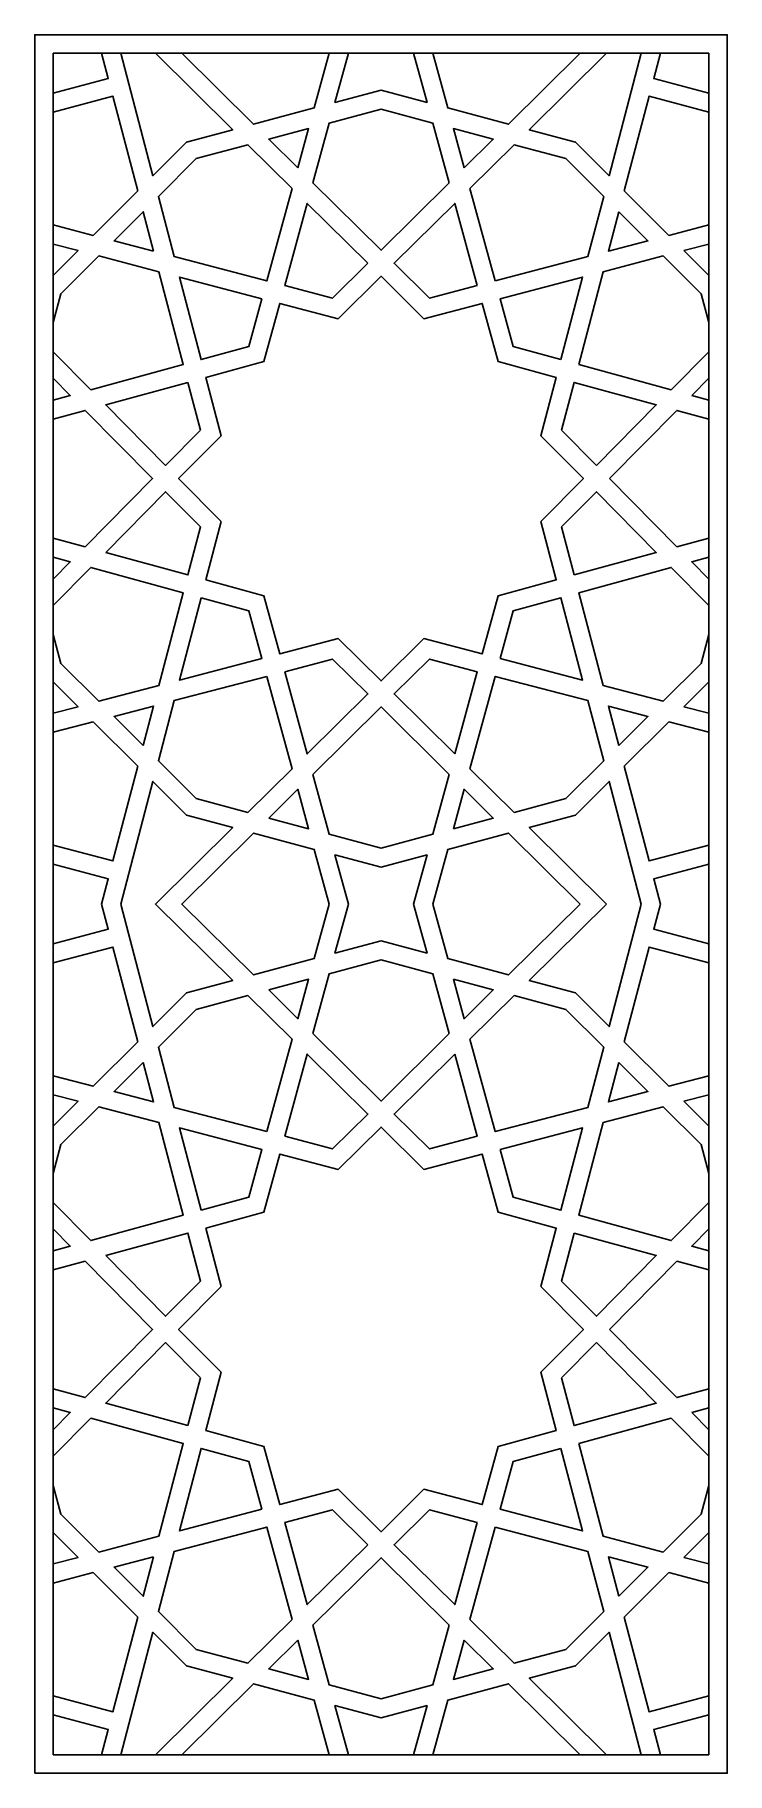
# Model space of a CAD drawing. Header units: millimetres. Extents: x 1469 to 1844, y 941 to 1881.
import ezdxf

# ---------------------------------------------------------------- set-up
doc = ezdxf.new("R2010")
doc.units = ezdxf.units.MM
doc.layers.add('Layer 05', color=12, linetype='Continuous', true_color=0xde0000)

msp = doc.modelspace()

# ---------------------------------------------------------------- linework, layer by layer
at = {"layer": 'Layer 05'}
for points in [[(1469.46, 941.2), (1843.85, 941.2), (1843.85, 1881.3), (1469.46, 1881.3)], [(1479.46, 951.2), (1833.85, 951.2), (1833.85, 1871.3), (1479.46, 1871.3)], [(1479.46, 1839.44), (1479.46, 1778.46), (1501.1, 1772.79), (1525.14, 1796.84), (1511.72, 1848.04)], [(1788.17, 1796.84), (1812.22, 1772.79), (1833.85, 1778.46), (1833.85, 1839.44), (1801.59, 1848.04)], [(1693.51, 1801.2), (1684.64, 1833.58), (1656.66, 1841.08), (1628.67, 1833.58), (1619.8, 1801.2), (1656.66, 1764.75)], [(1611.64, 1809.27), (1617.48, 1830.58), (1595.93, 1824.81)], [(1701.67, 1809.27), (1717.38, 1824.81), (1695.83, 1830.58)], [(1608.61, 1798.2), (1584.74, 1821.81), (1556.76, 1814.31), (1536.27, 1793.82), (1544.78, 1761.35), (1594.92, 1748.2)], [(1718.39, 1748.2), (1768.54, 1761.35), (1777.05, 1793.82), (1756.56, 1814.31), (1728.57, 1821.81), (1704.7, 1798.2)], [(1649.55, 1757.71), (1630.5, 1738.88), (1604.6, 1745.67), (1616.77, 1790.13)], [(1708.72, 1745.67), (1682.81, 1738.88), (1663.77, 1757.71), (1696.54, 1790.13)], [(1533.68, 1764.26), (1528.08, 1785.63), (1512.3, 1769.86)], [(1785.24, 1785.63), (1779.64, 1764.26), (1801.01, 1769.86)], [(1479.46, 1768.13), (1479.46, 1751.16), (1492.9, 1764.6)], [(1820.41, 1764.6), (1833.85, 1768.13), (1833.85, 1751.16)], [(1536.59, 1753.16), (1504.11, 1761.67), (1483.62, 1741.18), (1479.46, 1725.65), (1479.46, 1709.82), (1499.73, 1689.32), (1549.73, 1703.01)], [(1763.59, 1703.01), (1813.58, 1689.32), (1833.85, 1709.82), (1833.85, 1725.65), (1829.69, 1741.18), (1809.2, 1761.67), (1776.73, 1753.16)], [(1561.91, 1586.57), (1570.17, 1618.1), (1547.25, 1641.28), (1570.17, 1664.45), (1561.91, 1695.98), (1593.35, 1704.59), (1601.95, 1736.02), (1633.48, 1727.76), (1656.66, 1750.68), (1679.83, 1727.76), (1711.36, 1736.02), (1719.97, 1704.59), (1751.4, 1695.98), (1743.14, 1664.45), (1766.06, 1641.28), (1743.14, 1618.1), (1751.4, 1586.57), (1719.97, 1577.96), (1711.36, 1546.53), (1679.83, 1554.79), (1656.66, 1531.87), (1633.48, 1554.79), (1601.95, 1546.53), (1593.35, 1577.96)], [(1592.28, 1738.56), (1585.21, 1712.73), (1559.37, 1705.65), (1547.69, 1750.25)], [(1753.94, 1705.65), (1728.11, 1712.73), (1721.03, 1738.56), (1765.63, 1750.25)], [(1479.46, 1695.6), (1479.46, 1683.77), (1488.66, 1686.29)], [(1552.26, 1693.34), (1559.05, 1667.43), (1540.22, 1648.39), (1507.8, 1681.16)], [(1773.09, 1648.39), (1754.26, 1667.43), (1761.05, 1693.34), (1805.51, 1681.16)], [(1824.65, 1686.29), (1833.85, 1683.77), (1833.85, 1695.6)], [(1479.46, 1609.15), (1496.73, 1604.42), (1533.19, 1641.28), (1496.73, 1678.13), (1479.46, 1673.4)], [(1780.13, 1641.28), (1816.58, 1604.42), (1833.85, 1609.15), (1833.85, 1673.4), (1816.58, 1678.13)], [(1507.8, 1601.39), (1540.22, 1634.17), (1559.05, 1615.12), (1552.26, 1589.21)], [(1761.05, 1589.21), (1754.26, 1615.12), (1773.09, 1634.17), (1805.51, 1601.39)], [(1479.46, 1598.78), (1479.46, 1586.96), (1488.66, 1596.26)], [(1833.85, 1598.78), (1824.65, 1596.26), (1833.85, 1586.96)], [(1479.46, 1572.74), (1479.46, 1556.91), (1483.62, 1541.37), (1504.11, 1520.89), (1536.59, 1529.4), (1549.73, 1579.54), (1499.73, 1593.23)], [(1776.73, 1529.4), (1809.2, 1520.89), (1829.69, 1541.37), (1833.85, 1556.91), (1833.85, 1572.74), (1813.58, 1593.23), (1763.59, 1579.54)], [(1559.37, 1576.9), (1585.21, 1569.83), (1592.28, 1543.99), (1547.69, 1532.31)], [(1721.03, 1543.99), (1728.11, 1569.83), (1753.94, 1576.9), (1765.63, 1532.31)], [(1604.6, 1536.88), (1630.5, 1543.67), (1649.55, 1524.84), (1616.77, 1492.42)], [(1696.54, 1492.42), (1663.77, 1524.84), (1682.81, 1543.67), (1708.72, 1536.88)], [(1594.92, 1534.35), (1544.78, 1521.21), (1536.27, 1488.73), (1556.76, 1468.24), (1584.74, 1460.74), (1608.61, 1484.35)], [(1704.7, 1484.35), (1728.57, 1460.74), (1756.56, 1468.24), (1777.05, 1488.73), (1768.54, 1521.21), (1718.39, 1534.35)], [(1479.46, 1531.39), (1492.9, 1517.95), (1479.46, 1514.43)], [(1820.41, 1517.95), (1833.85, 1531.39), (1833.85, 1514.43)], [(1528.08, 1496.92), (1533.68, 1518.3), (1512.3, 1512.7)], [(1619.8, 1481.35), (1628.67, 1448.97), (1656.66, 1441.47), (1684.64, 1448.97), (1693.51, 1481.35), (1656.66, 1517.81)], [(1785.24, 1496.92), (1801.01, 1512.7), (1779.64, 1518.3)], [(1525.14, 1485.72), (1501.1, 1509.76), (1479.46, 1504.09), (1479.46, 1443.11), (1511.72, 1434.51)], [(1788.17, 1485.72), (1801.59, 1434.51), (1833.85, 1443.11), (1833.85, 1504.09), (1812.22, 1509.76)], [(1515.96, 1411.25), (1533.33, 1344.98), (1551.58, 1363.23), (1576.51, 1369.9), (1534.7, 1411.25), (1576.51, 1452.6), (1551.58, 1459.28), (1533.33, 1477.52)], [(1778.61, 1411.25), (1736.81, 1369.9), (1761.74, 1363.23), (1779.98, 1344.98), (1797.35, 1411.25), (1779.98, 1477.52), (1761.74, 1459.28), (1736.81, 1452.6)], [(1595.93, 1457.74), (1617.48, 1451.97), (1611.64, 1473.28)], [(1695.83, 1451.97), (1717.38, 1457.74), (1701.67, 1473.28)], [(1628.63, 1411.25), (1620.54, 1381.7), (1587.7, 1372.9), (1548.92, 1411.25), (1587.7, 1449.6), (1620.54, 1440.8)], [(1764.39, 1411.25), (1725.62, 1372.9), (1692.77, 1381.7), (1684.68, 1411.25), (1692.77, 1440.8), (1725.62, 1449.6)], [(1505.62, 1411.25), (1509.19, 1397.66), (1479.46, 1389.74), (1479.46, 1411.25), (1479.46, 1432.76), (1509.19, 1424.84)], [(1674.31, 1411.25), (1681.58, 1437.8), (1656.66, 1431.12), (1631.73, 1437.8), (1639, 1411.25), (1631.73, 1384.7), (1656.66, 1391.38), (1681.58, 1384.7)], [(1833.85, 1411.25), (1833.85, 1389.74), (1804.13, 1397.66), (1807.69, 1411.25), (1804.13, 1424.84), (1833.85, 1432.76)], [(1525.14, 1336.79), (1501.1, 1312.74), (1479.46, 1318.41), (1479.46, 1379.39), (1511.72, 1387.99)], [(1788.17, 1336.79), (1801.59, 1387.99), (1833.85, 1379.39), (1833.85, 1318.41), (1812.22, 1312.74)], [(1619.8, 1341.15), (1628.67, 1373.53), (1656.66, 1381.03), (1684.64, 1373.53), (1693.51, 1341.15), (1656.66, 1304.7)], [(1595.93, 1364.76), (1617.48, 1370.53), (1611.64, 1349.22)], [(1695.83, 1370.53), (1717.38, 1364.76), (1701.67, 1349.22)], [(1594.92, 1288.15), (1544.78, 1301.29), (1536.27, 1333.77), (1556.76, 1354.26), (1584.74, 1361.76), (1608.61, 1338.15)], [(1704.7, 1338.15), (1728.57, 1361.76), (1756.56, 1354.26), (1777.05, 1333.77), (1768.54, 1301.29), (1718.39, 1288.15)], [(1528.08, 1325.58), (1533.68, 1304.2), (1512.3, 1309.81)], [(1604.6, 1285.62), (1630.5, 1278.83), (1649.55, 1297.66), (1616.77, 1330.08)], [(1696.54, 1330.08), (1663.77, 1297.66), (1682.81, 1278.83), (1708.72, 1285.62)], [(1785.24, 1325.58), (1801.01, 1309.81), (1779.64, 1304.2)], [(1479.46, 1291.11), (1492.9, 1304.55), (1479.46, 1308.07)], [(1820.41, 1304.55), (1833.85, 1291.11), (1833.85, 1308.07)], [(1479.46, 1249.76), (1479.46, 1265.6), (1483.62, 1281.13), (1504.11, 1301.61), (1536.59, 1293.1), (1549.73, 1242.96), (1499.73, 1229.27)], [(1776.73, 1293.1), (1809.2, 1301.61), (1829.69, 1281.13), (1833.85, 1265.6), (1833.85, 1249.76), (1813.58, 1229.27), (1763.59, 1242.96)], [(1561.91, 1235.93), (1570.17, 1204.4), (1547.25, 1181.22), (1570.17, 1158.05), (1561.91, 1126.52), (1593.35, 1117.91), (1601.95, 1086.48), (1633.48, 1094.74), (1656.66, 1071.82), (1679.83, 1094.74), (1711.36, 1086.48), (1719.97, 1117.91), (1751.4, 1126.52), (1743.14, 1158.05), (1766.06, 1181.22), (1743.14, 1204.4), (1751.4, 1235.93), (1719.97, 1244.54), (1711.36, 1275.97), (1679.83, 1267.71), (1656.66, 1290.63), (1633.48, 1267.71), (1601.95, 1275.97), (1593.35, 1244.54)], [(1559.37, 1245.6), (1585.21, 1252.68), (1592.28, 1278.51), (1547.69, 1290.19)], [(1721.03, 1278.51), (1728.11, 1252.68), (1753.94, 1245.6), (1765.63, 1290.19)], [(1479.46, 1223.72), (1479.46, 1235.54), (1488.66, 1226.24)], [(1507.8, 1221.11), (1540.22, 1188.33), (1559.05, 1207.38), (1552.26, 1233.29)], [(1761.05, 1233.29), (1754.26, 1207.38), (1773.09, 1188.33), (1805.51, 1221.11)], [(1833.85, 1223.72), (1824.65, 1226.24), (1833.85, 1235.54)], [(1479.46, 1213.35), (1496.73, 1218.08), (1533.19, 1181.22), (1496.73, 1144.37), (1479.46, 1149.1)], [(1780.13, 1181.22), (1816.58, 1218.08), (1833.85, 1213.35), (1833.85, 1149.1), (1816.58, 1144.37)], [(1552.26, 1129.16), (1559.05, 1155.07), (1540.22, 1174.11), (1507.8, 1141.34)], [(1773.09, 1174.11), (1754.26, 1155.07), (1761.05, 1129.16), (1805.51, 1141.34)], [(1479.46, 1126.91), (1479.46, 1138.73), (1488.66, 1136.21)], [(1824.65, 1136.21), (1833.85, 1138.73), (1833.85, 1126.91)], [(1536.59, 1069.35), (1504.11, 1060.83), (1483.62, 1081.32), (1479.46, 1096.85), (1479.46, 1112.68), (1499.73, 1133.18), (1549.73, 1119.49)], [(1763.59, 1119.49), (1813.58, 1133.18), (1833.85, 1112.68), (1833.85, 1096.85), (1829.69, 1081.32), (1809.2, 1060.83), (1776.73, 1069.35)], [(1592.28, 1083.94), (1585.21, 1109.77), (1559.37, 1116.85), (1547.69, 1072.26)], [(1753.94, 1116.85), (1728.11, 1109.77), (1721.03, 1083.94), (1765.63, 1072.26)], [(1649.55, 1064.79), (1630.5, 1083.62), (1604.6, 1076.83), (1616.77, 1032.37)], [(1708.72, 1076.83), (1682.81, 1083.62), (1663.77, 1064.79), (1696.54, 1032.37)], [(1608.61, 1024.3), (1584.74, 1000.69), (1556.76, 1008.19), (1536.27, 1028.68), (1544.78, 1061.15), (1594.92, 1074.3)], [(1718.39, 1074.3), (1768.54, 1061.15), (1777.05, 1028.68), (1756.56, 1008.19), (1728.57, 1000.69), (1704.7, 1024.3)], [(1479.46, 1054.37), (1479.46, 1071.34), (1492.9, 1057.9)], [(1820.41, 1057.9), (1833.85, 1054.37), (1833.85, 1071.34)], [(1533.68, 1058.25), (1528.08, 1036.87), (1512.3, 1052.64)], [(1693.51, 1021.3), (1684.64, 988.92), (1656.66, 981.42), (1628.67, 988.92), (1619.8, 1021.3), (1656.66, 1057.75)], [(1785.24, 1036.87), (1779.64, 1058.25), (1801.01, 1052.64)], [(1479.46, 983.06), (1479.46, 1044.04), (1501.1, 1049.71), (1525.14, 1025.66), (1511.72, 974.46)], [(1788.17, 1025.66), (1812.22, 1049.71), (1833.85, 1044.04), (1833.85, 983.06), (1801.59, 974.46)], [(1611.64, 1013.23), (1617.48, 991.92), (1595.93, 997.69)], [(1701.67, 1013.23), (1717.38, 997.69), (1695.83, 991.92)]]:
    msp.add_lwpolyline(points, close=True, dxfattribs=at)
for points in [[(1479.46, 1871.3), (1479.46, 1849.79), (1509.19, 1857.71), (1505.62, 1871.3)], [(1534.7, 1871.3), (1576.51, 1829.96), (1551.58, 1823.28), (1533.33, 1805.03), (1515.96, 1871.3)], [(1548.92, 1871.3), (1587.7, 1832.95), (1620.54, 1841.76), (1628.63, 1871.3)], [(1674.31, 1871.3), (1681.58, 1844.75), (1656.66, 1851.43), (1631.73, 1844.75), (1639, 1871.3)], [(1684.68, 1871.3), (1692.77, 1841.76), (1725.62, 1832.95), (1764.39, 1871.3)], [(1797.35, 1871.3), (1779.98, 1805.03), (1761.74, 1823.28), (1736.81, 1829.96), (1778.61, 1871.3)], [(1807.69, 1871.3), (1804.13, 1857.71), (1833.85, 1849.79), (1833.85, 1871.3)], [(1534.7, 951.2), (1576.51, 992.54), (1551.58, 999.22), (1533.33, 1017.47), (1515.96, 951.2)], [(1797.35, 951.2), (1779.98, 1017.47), (1761.74, 999.22), (1736.81, 992.54), (1778.61, 951.2)], [(1548.92, 951.2), (1587.7, 989.55), (1620.54, 980.75), (1628.63, 951.2)], [(1684.68, 951.2), (1692.77, 980.75), (1725.62, 989.55), (1764.39, 951.2)], [(1674.31, 951.2), (1681.58, 977.75), (1656.66, 971.07), (1631.73, 977.75), (1639, 951.2)], [(1479.46, 951.2), (1479.46, 972.71), (1509.19, 964.79), (1505.62, 951.2)], [(1807.69, 951.2), (1804.13, 964.79), (1833.85, 972.71), (1833.85, 951.2)]]:
    msp.add_lwpolyline(points, dxfattribs=at)

doc.saveas('drawing.dxf')
